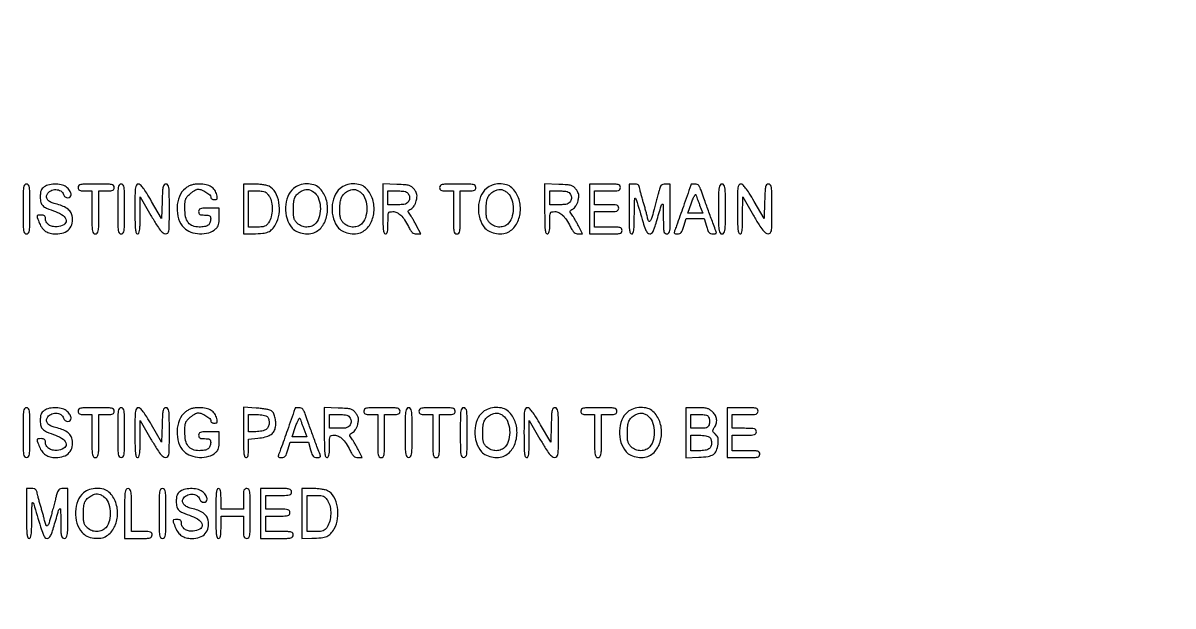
# Model space of a CAD drawing. Extents: x 0 to 1066, y 0 to 761.
# Drawn here: x 820.3 to 876.8, y 142.4 to 171.1 of the extents above; entities that cross this region are included whole.
import ezdxf

# ---------------------------------------------------------------- set-up
doc = ezdxf.new("R2010")
doc.units = 0
doc.header["$MEASUREMENT"] = 0

msp = doc.modelspace()

# ---------------------------------------------------------------- linework, layer by layer
for points in [[(183.390323, 95.266879, 0.000001), (192.989143, 95.254457, 0.000118)], [(479.458836, 95.240684, -0.000004), (502.524384, 95.211821, -0.198594)], [(710.559243, 95.267872, -0.000023), (733.258836, 95.240684, -0.000004), (756.324384, 95.211821, -0.198594)], [(416.092229, 95.24091, -0.000004), (439.072908, 95.212432, -0.198597)], [(542.992229, 95.24091, -0.000004), (565.972908, 95.212432, -0.198597)], [(606.442229, 95.24091, -0.000004), (629.422908, 95.212432, -0.198597)], [(669.892229, 95.24091, -0.000004), (692.872908, 95.212432, -0.198597)]]:
    msp.add_lwpolyline(points, format="xyb")
for points in [[(409.06215, 749.15415), (40.8618, 749.132981), (40.8618, 380.65769), (40.8618, 12.1824), (501.2973, 12.1824), (961.7328, 12.1824), (961.7328, 380.646631), (961.7328, 749.110861), (961.41555, 749.1633, 0.040886), (961.153339, 749.184871, 0.000002), (934.190609, 749.194398, 0.000089), (904.448031, 749.199508, 0.000054), (869.1804, 749.195529, -0.000029), (813.61687, 749.186499, -0.000004), (696.10453, 749.175037, -0.000004), (556.774728, 749.163736, -0.000004)], [(820.2816, 161.9667, 0.002322), (820.285189, 161.193838, 0.031956), (820.305667, 160.914488, 0.123223), (820.356478, 160.788109, 0.240299), (820.4508, 160.74, 0.240299), (820.545122, 160.788109, 0.123223), (820.595933, 160.914488, 0.031956), (820.616411, 161.193838, 0.002322), (820.62, 161.9667, 0.002322), (820.616411, 162.739562, 0.031956), (820.595933, 163.018913, 0.123223), (820.545122, 163.145291, 0.240299), (820.4508, 163.1934, 0.240299), (820.356478, 163.145291, 0.123223), (820.305667, 163.018913, 0.031956), (820.285189, 162.739562, 0.002322)], [(821.31795, 163.051744, 0.064007), (821.225152, 162.967532, 0.085808), (821.167351, 162.869965, 0.066535), (821.136834, 162.740074, 0.024477), (821.1276, 162.551558, 0.055339), (821.156237, 162.293612, 0.149321), (821.246473, 162.135124, 0.090969), (821.440244, 162.009462, 0.013145), (821.881697, 161.839457, -0.070637), (822.256195, 161.643369, -0.215768), (822.395951, 161.400624, -0.299828), (822.288196, 161.196264, -0.104684), (821.954404, 161.09507, -0.073735), (821.727938, 161.109005, -0.104161), (821.543647, 161.190473, -0.119079), (821.424323, 161.329312, -0.118782), (821.3814, 161.507443, 0.082235), (821.368946, 161.582652, 0.147435), (821.332833, 161.633134, 0.119852), (821.268624, 161.661694, 0.045016), (821.1699, 161.6706, 0.028442), (821.015493, 161.66181, 0.327023), (820.973392, 161.622913, 0.139119), (820.980029, 161.543742, 0.005125), (821.089889, 161.260801, 0.065244), (821.218677, 161.031052, 0.088006), (821.392042, 160.868238, 0.085852), (821.61434, 160.772365, 0.059042), (821.887473, 160.74, 0.079385), (822.276677, 160.802186, 0.130563), (822.554488, 160.982824, 0.137881), (822.696628, 161.269302, 0.093265), (822.696828, 161.636047, 0.114024), (822.613295, 161.826928, 0.079467), (822.44427, 161.991686, 0.063948), (822.194922, 162.1235, 0.038754), (821.873766, 162.216234, -0.060203), (821.657087, 162.288977, -0.103319), (821.506006, 162.403845, -0.141227), (821.441642, 162.542635, -0.162669), (821.466078, 162.685946, -0.149104), (821.639837, 162.859003, -0.123853), (821.894231, 162.921498, -0.133716), (822.133553, 162.8549, -0.183571), (822.271073, 162.681472, 0.153609), (822.352987, 162.564812, 0.157876), (822.486016, 162.517661, 0.194842), (822.601996, 162.560972, 0.210147), (822.6504, 162.671053, 0.093821), (822.636733, 162.743246, 0.037607), (822.592883, 162.83417, 0.035541), (822.529523, 162.927663, 0.037508), (822.454597, 163.009453, 0.118482), (822.22887, 163.138194, 0.061394), (821.906523, 163.190156, 0.060569), (821.574356, 163.162254, 0.10142)], [(822.9888, 163.0242, 0.094959), (823.005363, 162.937774, 0.184152), (823.05225, 162.886725, 0.098846), (823.145239, 162.86133, 0.017388), (823.3272, 162.855), (823.6656, 162.855), (823.6656, 161.7975, 0.002827), (823.669331, 161.137541, 0.036854), (823.690134, 160.893337, 0.138781), (823.741394, 160.782868, 0.218517), (823.8348, 160.74, 0.218517), (823.928206, 160.782868, 0.138781), (823.979466, 160.893337, 0.036854), (824.000269, 161.137541, 0.002827), (824.004, 161.7975), (824.004, 162.855), (824.3847, 162.855, 0.013964), (824.594458, 162.860859, 0.090841), (824.696663, 162.88555, 0.188085), (824.747234, 162.936595, 0.102588), (824.7654, 163.0242, 0.193568), (824.728202, 163.116685, 0.15568), (824.633213, 163.168221, 0.043488), (824.424205, 163.189467, 0.003595), (823.8771, 163.1934, 0.003595), (823.329995, 163.189467, 0.043488), (823.120988, 163.168221, 0.15568), (823.025998, 163.116685, 0.193568)], [(824.9346, 161.9667, 0.002322), (824.938189, 161.193838, 0.031956), (824.958667, 160.914488, 0.123223), (825.009478, 160.788109, 0.240299), (825.1038, 160.74, 0.240299), (825.198122, 160.788109, 0.123223), (825.248933, 160.914488, 0.031956), (825.269411, 161.193838, 0.002322), (825.273, 161.9667, 0.002322), (825.269411, 162.739562, 0.031956), (825.248933, 163.018913, 0.123223), (825.198122, 163.145291, 0.240299), (825.1038, 163.1934, 0.240299), (825.009478, 163.145291, 0.123223), (824.958667, 163.018913, 0.031956), (824.938189, 162.739562, 0.002322)], [(825.7806, 161.9667, 0.003213), (825.784928, 161.293179, 0.022561), (825.803938, 160.9656, 0.049302), (825.839853, 160.789877, 0.328801), (825.9075, 160.74, 0.295501), (825.972872, 160.782331, 0.070336), (826.010606, 160.913031, 0.029944), (826.03064, 161.160594, 0.004715), (826.036237, 161.64945), (826.038074, 162.5589), (826.564987, 161.652757, 0.006242), (826.844361, 161.185824, 0.029041), (827.024082, 160.928537, 0.052989), (827.161326, 160.788038, 0.170079), (827.28225, 160.743307, 0.199339), (827.390531, 160.786073, 0.163117), (827.448225, 160.897506, 0.036571), (827.469304, 161.156381, 0.002034), (827.4726, 161.9667, 0.002367), (827.468969, 162.733872, 0.031318), (827.448584, 163.016183, 0.117824), (827.398777, 163.144877, 0.246563), (827.30636, 163.1934, 0.195513), (827.215555, 163.156482, 0.145553), (827.162252, 163.061056, 0.043894), (827.134739, 162.854793, 0.004128), (827.11601, 162.343518), (827.0919, 161.493636), (826.598717, 162.343518, 0.007787), (826.358638, 162.742783, 0.025041), (826.181801, 162.99741, 0.035073), (826.043947, 163.152318, 0.195814), (825.943067, 163.1934, 0.254619), (825.853061, 163.144388, 0.110911), (825.804551, 163.012558, 0.030502), (825.784287, 162.726386, 0.002427)], [(828.263728, 162.981543, 0.129246), (827.967605, 162.588897, 0.088626), (827.849413, 162.040592, 0.087215), (827.927965, 161.476933, 0.118789), (828.19476, 161.040731, 0.112618), (828.523224, 160.834294, 0.075265), (828.961335, 160.751595, 0.075304), (829.404052, 160.802285, 0.113008), (829.745923, 160.984366, 0.065979), (829.833755, 161.083589, 0.074329), (829.888472, 161.198491, 0.054743), (829.917367, 161.351484, 0.019325), (829.926, 161.574773), (829.926, 162.009), (829.4184, 162.009, 0.008455), (829.124702, 162.004033, 0.072107), (828.9954, 161.9808, 0.188641), (828.933868, 161.929532, 0.12648), (828.9108, 161.8398, 0.087745), (828.925799, 161.754992, 0.177212), (828.968963, 161.703836, 0.10769), (829.052566, 161.677553, 0.022514), (829.2069, 161.6706, -0.021714), (829.368985, 161.663558, -0.124268), (829.449665, 161.635551, -0.187079), (829.490095, 161.578864, -0.062494), (829.503, 161.47602, -0.091498), (829.469363, 161.293747, -0.148314), (829.373574, 161.170186, -0.113347), (829.203488, 161.100047, -0.041372), (828.94232, 161.0784, -0.086758), (828.619734, 161.134799, -0.145015), (828.399523, 161.296775, -0.116882), (828.273579, 161.581949, -0.045825), (828.234, 162.012889, -0.015089), (828.242647, 162.299368, -0.073154), (828.275895, 162.458158, -0.095003), (828.349351, 162.580179, -0.035007), (828.494291, 162.72058, -0.021479), (828.603086, 162.804417, -0.024071), (828.714726, 162.875263, -0.024321), (828.814591, 162.925828, -0.105406), (828.879192, 162.9396, -0.095864), (829.056527, 162.905284, -0.042073), (829.271096, 162.797265, -0.039621), (829.453519, 162.664347, -0.218876), (829.503, 162.556727, 0.137225), (829.516537, 162.508332, 0.104143), (829.554396, 162.467939, 0.087371), (829.611939, 162.441135, 0.065501), (829.681371, 162.432, 0.051376), (829.774348, 162.441579, 0.224479), (829.817299, 162.474025, 0.158116), (829.82798, 162.536788, 0.023398), (829.803142, 162.66465, 0.090086), (829.700894, 162.89464, 0.105062), (829.528433, 163.059682, 0.089301), (829.27988, 163.157788, 0.048933), (828.9531, 163.190581, 0.02471), (828.733634, 163.180218, 0.049497), (828.563512, 163.146529, 0.05494), (828.415039, 163.083021, 0.038421)], [(831.1104, 161.9667), (831.1104, 160.74), (831.59685, 160.748433, 0.018847), (832.05982, 160.773933, 0.076273), (832.333229, 160.842281, 0.107083), (832.524418, 160.976069, 0.057946), (832.694622, 161.208964, 0.09461), (832.865613, 161.713618, 0.077415), (832.856201, 162.284231, 0.083451), (832.680567, 162.784665, 0.148656), (832.370384, 163.086403, 0.065462), (832.25804, 163.126866, 0.01784), (832.072059, 163.160574, 0.017725), (831.856431, 163.183991, 0.017594), (831.63915, 163.192153), (831.1104, 163.1934)], [(832.385353, 162.58005, -0.090931), (832.497674, 162.298331, -0.056823), (832.527735, 161.943409, -0.056208), (832.476825, 161.585588, -0.081785), (832.34803, 161.294709, -0.053857), (832.254767, 161.181166, -0.102503), (832.155765, 161.117535, -0.073821), (832.018088, 161.086809, -0.018052), (831.78525, 161.0784), (831.3642, 161.0784), (831.3642, 161.9667), (831.3642, 162.855), (831.788443, 162.855, -0.017821), (832.038418, 162.846088, -0.090339), (832.172917, 162.811535, -0.111314), (832.272676, 162.735166, -0.033754)], [(833.578603, 162.981373, 0.123885), (833.295412, 162.588677, 0.085485), (833.181837, 162.049757, 0.082885), (833.254308, 161.487736, 0.104562), (833.506039, 161.029126, 0.111799), (833.744009, 160.852775, 0.06908), (834.080408, 160.757081, 0.069045), (834.430365, 160.756615, 0.111332), (834.708282, 160.860681, 0.131426), (835.089039, 161.28666, 0.103697), (835.249454, 161.886311, 0.101152), (835.15679, 162.512653, 0.118621), (834.826171, 163.012219, 0.118666), (834.566435, 163.158801, 0.075716), (834.220756, 163.202738, 0.073305), (833.865741, 163.141407, 0.095814)], [(834.557697, 162.809639, -0.143223), (834.785398, 162.525323, -0.079931), (834.88786, 162.090153, -0.077332), (834.849665, 161.629018, -0.11509), (834.668396, 161.26875, -0.119537), (834.479984, 161.129195, -0.098447), (834.234327, 161.078552, -0.09388), (833.977877, 161.125262, -0.097006), (833.759603, 161.262347, -0.056872), (833.658683, 161.38144, -0.080028), (833.600787, 161.507796, -0.054705), (833.572963, 161.679524, -0.014142), (833.566491, 161.960297, -0.025001), (833.585555, 162.305155, -0.075567), (833.644982, 162.532138, -0.098225), (833.758437, 162.697005, -0.062967), (833.9445, 162.837419, -0.051006), (834.109266, 162.910758, -0.090781), (834.255914, 162.930795, -0.090761), (834.400171, 162.897581, -0.050966)], [(835.862803, 162.981373, 0.123885), (835.579612, 162.588677, 0.085485), (835.466037, 162.049757, 0.082885), (835.538508, 161.487736, 0.104562), (835.790239, 161.029126, 0.111799), (836.028209, 160.852775, 0.06908), (836.364608, 160.757081, 0.069045), (836.714565, 160.756615, 0.111332), (836.992482, 160.860681, 0.131426), (837.373239, 161.28666, 0.103697), (837.533654, 161.886311, 0.101152), (837.44099, 162.512653, 0.118621), (837.110371, 163.012219, 0.118666), (836.850635, 163.158801, 0.075716), (836.504956, 163.202738, 0.073305), (836.149941, 163.141407, 0.095814)], [(836.841897, 162.809639, -0.143223), (837.069598, 162.525323, -0.079931), (837.17206, 162.090153, -0.077332), (837.133865, 161.629018, -0.11509), (836.952596, 161.26875, -0.119537), (836.764184, 161.129195, -0.098447), (836.518527, 161.078552, -0.09388), (836.262077, 161.125262, -0.097006), (836.043803, 161.262347, -0.056872), (835.942883, 161.38144, -0.080028), (835.884987, 161.507796, -0.054705), (835.857163, 161.679524, -0.014142), (835.850691, 161.960297, -0.025001), (835.869755, 162.305155, -0.075567), (835.929182, 162.532138, -0.098225), (836.042637, 162.697005, -0.062967), (836.2287, 162.837419, -0.051006), (836.393466, 162.910758, -0.090781), (836.540114, 162.930795, -0.090761), (836.684371, 162.897581, -0.050966)], [(837.963, 161.970121, 0.003202), (837.967326, 161.294613, 0.022501), (837.986332, 160.96617, 0.049121), (838.02223, 160.789947, 0.329081), (838.0899, 160.74, 0.232029), (838.151637, 160.77028, 0.108427), (838.190769, 160.8528, 0.047315), (838.211501, 161.008657, 0.00942), (838.2168, 161.2899, -0.00595), (838.221107, 161.651865, -0.096871), (838.247144, 161.769998, -0.238613), (838.31181, 161.823615, -0.056005), (838.455853, 161.8398, -0.111153), (838.657305, 161.794456, -0.081177), (838.84662, 161.663601, -0.058854), (839.03231, 161.436971, -0.025924), (839.224172, 161.09955, 0.021841), (839.323916, 160.920753, 0.069009), (839.41107, 160.815227, 0.100305), (839.503578, 160.759432, 0.085906), (839.615845, 160.74), (839.82705, 160.74), (839.620873, 161.14185, 0.006834), (839.532806, 161.307872, 0.006481), (839.438698, 161.474412, 0.006451), (839.351651, 161.61956, 0.022591), (839.290227, 161.709675, -0.02569), (839.223648, 161.808664, -0.192002), (839.214729, 161.863464, -0.198014), (839.246063, 161.90839, -0.027525), (839.346928, 161.965575, 0.089041), (839.424881, 162.023414, 0.046566), (839.499398, 162.119076, 0.042448), (839.562634, 162.239402, 0.038847), (839.606864, 162.372263, 0.026721), (839.640834, 162.548622, 0.076578), (839.638842, 162.673041, 0.082928), (839.599816, 162.785384, 0.035157), (839.513472, 162.920062, 0.057331), (839.390902, 163.05034, 0.10358), (839.262517, 163.119632, 0.055706), (839.067385, 163.154574, 0.007564), (838.652158, 163.175671), (837.963, 163.200243)], [(839.232, 162.6858, -0.049536), (839.268162, 162.598426, -0.073486), (839.280253, 162.5166, -0.073486), (839.268162, 162.434774, -0.049536), (839.232, 162.3474, -0.09537), (839.163105, 162.262475, -0.100861), (839.068866, 162.211233, -0.059921), (838.923832, 162.185248, -0.014397), (838.679123, 162.1782), (838.2168, 162.1782), (838.2168, 162.5166), (838.2168, 162.855), (838.679123, 162.855, -0.014397), (838.923832, 162.847952, -0.059921), (839.068866, 162.821967, -0.100861), (839.163105, 162.770725, -0.09537)], [(840.7548, 163.0242, 0.094959), (840.771363, 162.937774, 0.184152), (840.81825, 162.886725, 0.098846), (840.911239, 162.86133, 0.017388), (841.0932, 162.855), (841.4316, 162.855), (841.4316, 161.7975, 0.002827), (841.435331, 161.137541, 0.036854), (841.456134, 160.893337, 0.138781), (841.507394, 160.782868, 0.218517), (841.6008, 160.74, 0.218517), (841.694206, 160.782868, 0.138781), (841.745466, 160.893337, 0.036854), (841.766269, 161.137541, 0.002827), (841.77, 161.7975), (841.77, 162.855), (842.1507, 162.855, 0.013964), (842.360458, 162.860859, 0.090841), (842.462663, 162.88555, 0.188085), (842.513234, 162.936595, 0.102588), (842.5314, 163.0242, 0.193568), (842.494202, 163.116685, 0.15568), (842.399213, 163.168221, 0.043488), (842.190205, 163.189467, 0.003595), (841.6431, 163.1934, 0.003595), (841.095995, 163.189467, 0.043488), (840.886988, 163.168221, 0.15568), (840.791998, 163.116685, 0.193568)], [(843.053803, 162.981373, 0.123885), (842.770612, 162.588677, 0.085485), (842.657037, 162.049757, 0.082885), (842.729508, 161.487736, 0.104562), (842.981239, 161.029126, 0.111799), (843.219209, 160.852775, 0.06908), (843.555608, 160.757081, 0.069045), (843.905565, 160.756615, 0.111332), (844.183482, 160.860681, 0.131426), (844.564239, 161.28666, 0.103697), (844.724654, 161.886311, 0.101152), (844.63199, 162.512653, 0.118621), (844.301371, 163.012219, 0.118666), (844.041635, 163.158801, 0.075716), (843.695956, 163.202738, 0.073305), (843.340941, 163.141407, 0.095814)], [(844.032897, 162.809639, -0.143223), (844.260598, 162.525323, -0.079931), (844.36306, 162.090153, -0.077332), (844.324865, 161.629018, -0.11509), (844.143596, 161.26875, -0.119537), (843.955184, 161.129195, -0.098447), (843.709527, 161.078552, -0.09388), (843.453077, 161.125262, -0.097006), (843.234803, 161.262347, -0.056872), (843.133883, 161.38144, -0.080028), (843.075987, 161.507796, -0.054705), (843.048163, 161.679524, -0.014142), (843.041691, 161.960297, -0.025001), (843.060755, 162.305155, -0.075567), (843.120182, 162.532138, -0.098225), (843.233637, 162.697005, -0.062967), (843.4197, 162.837419, -0.051006), (843.584466, 162.910758, -0.090781), (843.731114, 162.930795, -0.090761), (843.875371, 162.897581, -0.050966)], [(845.9154, 161.970121, 0.003202), (845.919726, 161.294613, 0.022501), (845.938732, 160.96617, 0.049121), (845.97463, 160.789947, 0.329081), (846.0423, 160.74, 0.232029), (846.104037, 160.77028, 0.108427), (846.143169, 160.8528, 0.047315), (846.163901, 161.008657, 0.00942), (846.1692, 161.2899, -0.00595), (846.173507, 161.651865, -0.096871), (846.199544, 161.769998, -0.238613), (846.26421, 161.823615, -0.056005), (846.408253, 161.8398, -0.111153), (846.609705, 161.794456, -0.081177), (846.79902, 161.663601, -0.058854), (846.98471, 161.436971, -0.025924), (847.176572, 161.09955, 0.021841), (847.276316, 160.920753, 0.069009), (847.36347, 160.815227, 0.100305), (847.455978, 160.759432, 0.085906), (847.568245, 160.74), (847.77945, 160.74), (847.573273, 161.14185, 0.006834), (847.485206, 161.307872, 0.006481), (847.391098, 161.474412, 0.006451), (847.304051, 161.61956, 0.022591), (847.242627, 161.709675, -0.02569), (847.176048, 161.808664, -0.192002), (847.167129, 161.863464, -0.198014), (847.198463, 161.90839, -0.027525), (847.299328, 161.965575, 0.089041), (847.377281, 162.023414, 0.046566), (847.451798, 162.119076, 0.042448), (847.515034, 162.239402, 0.038847), (847.559264, 162.372263, 0.026721), (847.593234, 162.548622, 0.076578), (847.591242, 162.673041, 0.082928), (847.552216, 162.785384, 0.035157), (847.465872, 162.920062, 0.057331), (847.343302, 163.05034, 0.10358), (847.214917, 163.119632, 0.055706), (847.019785, 163.154574, 0.007564), (846.604558, 163.175671), (845.9154, 163.200243)], [(847.1844, 162.6858, -0.049536), (847.220562, 162.598426, -0.073486), (847.232653, 162.5166, -0.073486), (847.220562, 162.434774, -0.049536), (847.1844, 162.3474, -0.09537), (847.115505, 162.262475, -0.100861), (847.021266, 162.211233, -0.059921), (846.876232, 162.185248, -0.014397), (846.631523, 162.1782), (846.1692, 162.1782), (846.1692, 162.5166), (846.1692, 162.855), (846.631523, 162.855, -0.014397), (846.876232, 162.847952, -0.059921), (847.021266, 162.821967, -0.100861), (847.115505, 162.770725, -0.09537)], [(848.115, 161.9667), (848.115, 160.74), (848.9187, 160.74, 0.004147), (849.409409, 160.74407, 0.047763), (849.600788, 160.765603, 0.16431), (849.688194, 160.817193, 0.179874), (849.7224, 160.9092, 0.157888), (849.69286, 161.000416, 0.176663), (849.61665, 161.051963, 0.055952), (849.451778, 161.074053, 0.005351), (849.0456, 161.0784), (848.3688, 161.0784), (848.3688, 161.4591), (848.3688, 161.8398), (848.961, 161.8398, 0.006583), (849.310892, 161.844407, 0.063075), (849.458025, 161.866993, 0.183695), (849.52687, 161.918426, 0.142406), (849.5532, 162.009, 0.142406), (849.52687, 162.099574, 0.183695), (849.458025, 162.151007, 0.063075), (849.310892, 162.173593, 0.006583), (848.961, 162.1782), (848.3688, 162.1782), (848.3688, 162.5166), (848.3688, 162.855), (849.0033, 162.855, 0.005909), (849.381326, 162.859467, 0.059311), (849.537338, 162.88179, 0.180365), (849.609856, 162.933288, 0.150217), (849.6378, 163.0242, 0.17273), (849.605127, 163.115957, 0.168559), (849.521475, 163.16755, 0.050222), (849.338922, 163.189249, 0.004487), (848.8764, 163.1934), (848.115, 163.1934)], [(850.0608, 161.9667, 0.003213), (850.065128, 161.293179, 0.022561), (850.084138, 160.9656, 0.049302), (850.120053, 160.789877, 0.328801), (850.1877, 160.74, 0.305395), (850.253934, 160.784616, 0.062503), (850.292202, 160.928264, 0.027449), (850.31401, 161.19816, 0.004264), (850.323237, 161.73405, -0.002416), (850.330585, 162.277522, -0.029471), (850.346646, 162.484943, -0.603012), (850.378412, 162.496514, -0.138127), (850.418891, 162.432, 0.001112), (850.752407, 161.306384, 0.020238), (850.874004, 160.952251, 0.077221), (850.966219, 160.793177, 0.226588), (851.077537, 160.74, 0.178321), (851.165745, 160.772492, 0.090477), (851.241567, 160.865402, 0.045479), (851.318222, 161.04028, 0.010027), (851.415809, 161.35335, -0.001209), (851.642105, 162.127115, -0.180504), (851.696926, 162.200117, -0.586533), (851.737968, 162.178153, -0.002598), (851.746121, 161.56485, 0.004063), (851.754282, 161.06181, 0.046466), (851.777447, 160.865091, 0.159576), (851.829738, 160.775136, 0.183972), (851.922, 160.74, 0.240299), (852.016322, 160.788109, 0.123223), (852.067133, 160.914488, 0.031956), (852.087611, 161.193838, 0.002322), (852.0912, 161.9667), (852.0912, 163.1934), (851.856635, 163.1934, 0.057703), (851.726547, 163.178337, 0.150789), (851.646217, 163.131284, 0.102355), (851.588277, 163.034096, 0.018959), (851.52728, 162.83385, 0.000085), (851.480537, 162.656426, 0.000034), (851.41625, 162.412172, 0.000033), (851.346816, 162.14822, 0.000041), (851.282414, 161.90325, -0.009374), (851.168979, 161.502352, -0.115475), (851.089991, 161.365801, -0.538762), (851.023054, 161.377423, -0.053672), (850.964397, 161.56485, 0.012912), (850.937267, 161.685109, 0.003926), (850.890047, 161.865841, 0.003928), (850.833936, 162.067594, 0.004276), (850.776178, 162.2628, -0.00492), (850.718694, 162.458006, -0.004529), (850.663402, 162.659759, -0.004526), (850.617371, 162.840501, -0.014927), (850.591681, 162.96075, 0.043617), (850.558778, 163.080663, 0.134321), (850.510198, 163.148421, 0.130778), (850.433029, 163.183034, 0.040414), (850.304998, 163.1934), (850.0608, 163.1934)], [(853.106395, 163.17225, -0.084799), (853.099891, 163.134234, -0.000052), (852.73392, 162.095462, -0.000388), (852.398376, 161.145728, -0.009822), (852.301375, 160.88805, 0.060048), (852.281783, 160.814319, 0.230938), (852.296032, 160.770462, 0.170663), (852.344125, 160.746354, 0.031659), (852.444379, 160.74, 0.086283), (852.552494, 160.758797, 0.134827), (852.629323, 160.812759, 0.082591), (852.691396, 160.91977, 0.018432), (852.758868, 161.1207), (852.871276, 161.5014), (853.316243, 161.5014), (853.761211, 161.5014), (853.8678, 161.1207, 0.017944), (853.933185, 160.91579, 0.087286), (853.993412, 160.810331, 0.141822), (854.070634, 160.757952, 0.078722), (854.183946, 160.74, 0.029308), (854.289092, 160.746168, 0.166988), (854.338822, 160.770076, 0.236769), (854.353664, 160.813866, 0.061225), (854.33389, 160.88805, -0.006965), (854.211601, 161.204406, -0.001209), (853.990345, 161.80584, -0.001323), (853.770617, 162.412587, -0.005089), (853.638852, 162.79155, 0.017403), (853.560081, 163.0013, 0.074917), (853.491322, 163.115075, 0.125362), (853.411616, 163.172972, 0.094981), (853.305049, 163.1934, 0.00999), (853.228884, 163.191878, 0.016528), (853.164752, 163.187187, 0.010464), (853.113648, 163.180662, 0.371455)], [(854.46, 161.9667, 0.002322), (854.463589, 161.193838, 0.031956), (854.484067, 160.914488, 0.123223), (854.534878, 160.788109, 0.240299), (854.6292, 160.74, 0.240299), (854.723522, 160.788109, 0.123223), (854.774333, 160.914488, 0.031956), (854.794811, 161.193838, 0.002322), (854.7984, 161.9667, 0.002322), (854.794811, 162.739562, 0.031956), (854.774333, 163.018913, 0.123223), (854.723522, 163.145291, 0.240299), (854.6292, 163.1934, 0.240299), (854.534878, 163.145291, 0.123223), (854.484067, 163.018913, 0.031956), (854.463589, 162.739562, 0.002322)], [(855.3906, 161.9667, 0.003213), (855.394928, 161.293179, 0.022561), (855.413938, 160.9656, 0.049302), (855.449853, 160.789877, 0.328801), (855.5175, 160.74, 0.295501), (855.582872, 160.782331, 0.070336), (855.620606, 160.913031, 0.029944), (855.64064, 161.160594, 0.004715), (855.646237, 161.64945), (855.648074, 162.5589), (856.174987, 161.652757, 0.006242), (856.454361, 161.185824, 0.029041), (856.634082, 160.928537, 0.052989), (856.771326, 160.788038, 0.170079), (856.89225, 160.743307, 0.199339), (857.000531, 160.786073, 0.163117), (857.058225, 160.897506, 0.036571), (857.079304, 161.156381, 0.002034), (857.0826, 161.9667, 0.002367), (857.078969, 162.733872, 0.031318), (857.058584, 163.016183, 0.117824), (857.008777, 163.144877, 0.246563), (856.91636, 163.1934, 0.195513), (856.825555, 163.156482, 0.145553), (856.772252, 163.061056, 0.043894), (856.744739, 162.854793, 0.004128), (856.72601, 162.343518), (856.7019, 161.493636), (856.208717, 162.343518, 0.007787), (855.968638, 162.742783, 0.025041), (855.791801, 162.99741, 0.035073), (855.653947, 163.152318, 0.195814), (855.553067, 163.1934, 0.254619), (855.463061, 163.144388, 0.110911), (855.414551, 163.012558, 0.030502), (855.394287, 162.726386, 0.002427)], [(853.532555, 162.15705), (853.682344, 161.7552), (853.320038, 161.7552), (852.957732, 161.7552), (853.135543, 162.269618, -0.011999), (853.206293, 162.459424, -0.026422), (853.271317, 162.599859, -0.047278), (853.321634, 162.676501, -0.601846), (853.34806, 162.671468, 0.009837), (853.369896, 162.605295, 0.001488), (853.416571, 162.473923, 0.001668), (853.472662, 162.319156, 0.001442)], [(820.2816, 150.9687, 0.002322), (820.285189, 150.195838, 0.031956), (820.305667, 149.916487, 0.123223), (820.356478, 149.790109, 0.240299), (820.4508, 149.742, 0.240299), (820.545122, 149.790109, 0.123223), (820.595933, 149.916487, 0.031956), (820.616411, 150.195838, 0.002322), (820.62, 150.9687, 0.002322), (820.616411, 151.741562, 0.031956), (820.595933, 152.020912, 0.123223), (820.545122, 152.147291, 0.240299), (820.4508, 152.1954, 0.240299), (820.356478, 152.147291, 0.123223), (820.305667, 152.020912, 0.031956), (820.285189, 151.741562, 0.002322)], [(821.31795, 152.053744, 0.064007), (821.225152, 151.969532, 0.085808), (821.167351, 151.871965, 0.066535), (821.136834, 151.742074, 0.024477), (821.1276, 151.553558, 0.055339), (821.156237, 151.295612, 0.149321), (821.246473, 151.137124, 0.090969), (821.440244, 151.011462, 0.013145), (821.881697, 150.841457, -0.070637), (822.256195, 150.645369, -0.215768), (822.395951, 150.402624, -0.299828), (822.288196, 150.198264, -0.104684), (821.954404, 150.09707, -0.073735), (821.727938, 150.111005, -0.104161), (821.543647, 150.192473, -0.119079), (821.424323, 150.331312, -0.118782), (821.3814, 150.509443, 0.082235), (821.368946, 150.584652, 0.147435), (821.332833, 150.635134, 0.119852), (821.268624, 150.663694, 0.045016), (821.1699, 150.6726, 0.028442), (821.015493, 150.66381, 0.327023), (820.973392, 150.624913, 0.139119), (820.980029, 150.545742, 0.005125), (821.089889, 150.262801, 0.065244), (821.218677, 150.033052, 0.088006), (821.392042, 149.870238, 0.085852), (821.61434, 149.774365, 0.059042), (821.887473, 149.742, 0.079385), (822.276677, 149.804186, 0.130563), (822.554488, 149.984824, 0.137881), (822.696628, 150.271302, 0.093265), (822.696828, 150.638047, 0.114024), (822.613295, 150.828928, 0.079467), (822.44427, 150.993686, 0.063948), (822.194922, 151.1255, 0.038754), (821.873766, 151.218234, -0.060203), (821.657087, 151.290977, -0.103319), (821.506006, 151.405845, -0.141227), (821.441642, 151.544635, -0.162669), (821.466078, 151.687946, -0.149104), (821.639837, 151.861003, -0.123853), (821.894231, 151.923498, -0.133716), (822.133553, 151.8569, -0.183571), (822.271073, 151.683472, 0.153609), (822.352987, 151.566812, 0.157876), (822.486016, 151.519661, 0.194842), (822.601996, 151.562972, 0.210147), (822.6504, 151.673053, 0.093821), (822.636733, 151.745246, 0.037607), (822.592883, 151.83617, 0.035541), (822.529523, 151.929663, 0.037508), (822.454597, 152.011453, 0.118482), (822.22887, 152.140194, 0.061394), (821.906523, 152.192156, 0.060569), (821.574356, 152.164254, 0.10142)], [(822.9888, 152.0262, 0.094959), (823.005363, 151.939774, 0.184152), (823.05225, 151.888725, 0.098846), (823.145239, 151.86333, 0.017388), (823.3272, 151.857), (823.6656, 151.857), (823.6656, 150.7995, 0.002827), (823.669331, 150.139541, 0.036854), (823.690134, 149.895337, 0.138781), (823.741394, 149.784868, 0.218517), (823.8348, 149.742, 0.218517), (823.928206, 149.784868, 0.138781), (823.979466, 149.895337, 0.036854), (824.000269, 150.139541, 0.002827), (824.004, 150.7995), (824.004, 151.857), (824.3847, 151.857, 0.013964), (824.594458, 151.862859, 0.090841), (824.696663, 151.88755, 0.188085), (824.747234, 151.938595, 0.102588), (824.7654, 152.0262, 0.193568), (824.728202, 152.118685, 0.15568), (824.633213, 152.170221, 0.043488), (824.424205, 152.191467, 0.003595), (823.8771, 152.1954, 0.003595), (823.329995, 152.191467, 0.043488), (823.120988, 152.170221, 0.15568), (823.025998, 152.118685, 0.193568)], [(824.9346, 150.9687, 0.002322), (824.938189, 150.195838, 0.031956), (824.958667, 149.916487, 0.123223), (825.009478, 149.790109, 0.240299), (825.1038, 149.742, 0.240299), (825.198122, 149.790109, 0.123223), (825.248933, 149.916487, 0.031956), (825.269411, 150.195838, 0.002322), (825.273, 150.9687, 0.002322), (825.269411, 151.741562, 0.031956), (825.248933, 152.020912, 0.123223), (825.198122, 152.147291, 0.240299), (825.1038, 152.1954, 0.240299), (825.009478, 152.147291, 0.123223), (824.958667, 152.020912, 0.031956), (824.938189, 151.741562, 0.002322)], [(825.7806, 150.9687, 0.003213), (825.784928, 150.295179, 0.022561), (825.803938, 149.9676, 0.049302), (825.839853, 149.791877, 0.328801), (825.9075, 149.742, 0.295501), (825.972872, 149.784331, 0.070336), (826.010606, 149.915031, 0.029944), (826.03064, 150.162594, 0.004715), (826.036237, 150.65145), (826.038074, 151.5609), (826.564987, 150.654757, 0.006242), (826.844361, 150.187824, 0.029041), (827.024082, 149.930537, 0.052989), (827.161326, 149.790038, 0.170079), (827.28225, 149.745307, 0.199339), (827.390531, 149.788073, 0.163117), (827.448225, 149.899506, 0.036571), (827.469304, 150.158381, 0.002034), (827.4726, 150.9687, 0.002367), (827.468969, 151.735872, 0.031318), (827.448584, 152.018183, 0.117824), (827.398777, 152.146877, 0.246563), (827.30636, 152.1954, 0.195513), (827.215555, 152.158482, 0.145553), (827.162252, 152.063056, 0.043894), (827.134739, 151.856793, 0.004128), (827.11601, 151.345518), (827.0919, 150.495636), (826.598717, 151.345518, 0.007787), (826.358638, 151.744783, 0.025041), (826.181801, 151.99941, 0.035073), (826.043947, 152.154318, 0.195814), (825.943067, 152.1954, 0.254619), (825.853061, 152.146388, 0.110911), (825.804551, 152.014558, 0.030502), (825.784287, 151.728386, 0.002427)], [(828.263728, 151.983543, 0.129246), (827.967605, 151.590897, 0.088626), (827.849413, 151.042592, 0.087215), (827.927965, 150.478933, 0.118789), (828.19476, 150.042731, 0.112618), (828.523224, 149.836294, 0.075265), (828.961335, 149.753595, 0.075304), (829.404052, 149.804285, 0.113008), (829.745923, 149.986366, 0.065979), (829.833755, 150.085589, 0.074329), (829.888472, 150.200491, 0.054743), (829.917367, 150.353484, 0.019325), (829.926, 150.576773), (829.926, 151.011), (829.4184, 151.011, 0.008455), (829.124702, 151.006033, 0.072107), (828.9954, 150.9828, 0.188641), (828.933868, 150.931532, 0.12648), (828.9108, 150.8418, 0.087745), (828.925799, 150.756992, 0.177212), (828.968963, 150.705836, 0.10769), (829.052566, 150.679553, 0.022514), (829.2069, 150.6726, -0.021714), (829.368985, 150.665558, -0.124268), (829.449665, 150.637551, -0.187079), (829.490095, 150.580864, -0.062494), (829.503, 150.47802, -0.091498), (829.469363, 150.295747, -0.148314), (829.373574, 150.172186, -0.113347), (829.203488, 150.102047, -0.041372), (828.94232, 150.0804, -0.086758), (828.619734, 150.136799, -0.145015), (828.399523, 150.298775, -0.116882), (828.273579, 150.583949, -0.045825), (828.234, 151.014889, -0.015089), (828.242647, 151.301368, -0.073154), (828.275895, 151.460158, -0.095003), (828.349351, 151.582179, -0.035007), (828.494291, 151.72258, -0.021479), (828.603086, 151.806417, -0.024071), (828.714726, 151.877263, -0.024321), (828.814591, 151.927828, -0.105406), (828.879192, 151.9416, -0.095864), (829.056527, 151.907284, -0.042073), (829.271096, 151.799265, -0.039621), (829.453519, 151.666347, -0.218876), (829.503, 151.558727, 0.137225), (829.516537, 151.510332, 0.104143), (829.554396, 151.469939, 0.087371), (829.611939, 151.443135, 0.065501), (829.681371, 151.434, 0.051376), (829.774348, 151.443579, 0.224479), (829.817299, 151.476025, 0.158116), (829.82798, 151.538788, 0.023398), (829.803142, 151.66665, 0.090086), (829.700894, 151.89664, 0.105062), (829.528433, 152.061682, 0.089301), (829.27988, 152.159788, 0.048933), (828.9531, 152.192581, 0.02471), (828.733634, 152.182218, 0.049497), (828.563512, 152.148529, 0.05494), (828.415039, 152.085021, 0.038421)], [(831.1104, 150.979826, 0.003177), (831.114721, 150.299844, 0.022367), (831.133718, 149.969454, 0.048715), (831.16958, 149.792102, 0.329705), (831.2373, 149.742, 0.208378), (831.297643, 149.76829, 0.11961), (831.337131, 149.838727, 0.055661), (831.358506, 149.969799, 0.012613), (831.3642, 150.195464), (831.3642, 150.648928), (831.81915, 150.695883, 0.029754), (832.184921, 150.755788, 0.076952), (832.432988, 150.853557, 0.106873), (832.591028, 150.998432, 0.100256), (832.679612, 151.19892, 0.058942), (832.702583, 151.431486, 0.048856), (832.67354, 151.678741, 0.051542), (832.602241, 151.895671, 0.114883), (832.497797, 152.033257, 0.111025), (832.414335, 152.075819, 0.015594), (832.224366, 152.11815, 0.017167), (831.992729, 152.154044, 0.01383), (831.741835, 152.177128), (831.1104, 152.217651)], [(833.648395, 152.17425, -0.084799), (833.641891, 152.136234, -0.000052), (833.27592, 151.097462, -0.000388), (832.940376, 150.147728, -0.009822), (832.843375, 149.89005, 0.060048), (832.823783, 149.816319, 0.230938), (832.838032, 149.772462, 0.170663), (832.886125, 149.748354, 0.031659), (832.986379, 149.742, 0.086283), (833.094494, 149.760797, 0.134827), (833.171323, 149.814759, 0.082591), (833.233396, 149.92177, 0.018432), (833.300868, 150.1227), (833.413276, 150.5034), (833.858243, 150.5034), (834.303211, 150.5034), (834.4098, 150.1227, 0.017944), (834.475185, 149.91779, 0.087286), (834.535412, 149.812331, 0.141822), (834.612634, 149.759952, 0.078722), (834.725946, 149.742, 0.029308), (834.831092, 149.748168, 0.166988), (834.880822, 149.772076, 0.236769), (834.895664, 149.815866, 0.061225), (834.87589, 149.89005, -0.006965), (834.753601, 150.206406, -0.001209), (834.532345, 150.80784, -0.001323), (834.312617, 151.414587, -0.005089), (834.180852, 151.79355, 0.017403), (834.102081, 152.0033, 0.074917), (834.033322, 152.117075, 0.125362), (833.953616, 152.174972, 0.094981), (833.847049, 152.1954, 0.00999), (833.770884, 152.193878, 0.016528), (833.706752, 152.189187, 0.010464), (833.655648, 152.182662, 0.371455)], [(835.0866, 150.972121, 0.003202), (835.090926, 150.296613, 0.022501), (835.109932, 149.96817, 0.049121), (835.14583, 149.791947, 0.329081), (835.2135, 149.742, 0.232029), (835.275237, 149.77228, 0.108427), (835.314369, 149.8548, 0.047315), (835.335101, 150.010657, 0.00942), (835.3404, 150.2919, -0.00595), (835.344707, 150.653865, -0.096871), (835.370744, 150.771998, -0.238613), (835.43541, 150.825615, -0.056005), (835.579453, 150.8418, -0.111153), (835.780905, 150.796456, -0.081177), (835.97022, 150.665601, -0.058854), (836.15591, 150.438971, -0.025924), (836.347772, 150.10155, 0.021841), (836.447516, 149.922753, 0.069009), (836.53467, 149.817227, 0.100305), (836.627178, 149.761432, 0.085906), (836.739445, 149.742), (836.95065, 149.742), (836.744473, 150.14385, 0.006834), (836.656406, 150.309872, 0.006481), (836.562298, 150.476412, 0.006451), (836.475251, 150.62156, 0.022591), (836.413827, 150.711675, -0.02569), (836.347248, 150.810664, -0.192002), (836.338329, 150.865464, -0.198014), (836.369663, 150.91039, -0.027525), (836.470528, 150.967575, 0.089041), (836.548481, 151.025414, 0.046566), (836.622998, 151.121076, 0.042448), (836.686234, 151.241402, 0.038847), (836.730464, 151.374263, 0.026721), (836.764434, 151.550622, 0.076578), (836.762442, 151.675041, 0.082928), (836.723416, 151.787384, 0.035157), (836.637072, 151.922062, 0.057331), (836.514502, 152.05234, 0.10358), (836.386117, 152.121632, 0.055706), (836.190985, 152.156574, 0.007564), (835.775758, 152.177671), (835.0866, 152.202243)], [(837.0324, 152.0262, 0.094959), (837.048963, 151.939774, 0.184152), (837.09585, 151.888725, 0.098846), (837.188839, 151.86333, 0.017388), (837.3708, 151.857), (837.7092, 151.857), (837.7092, 150.7995, 0.002827), (837.712931, 150.139541, 0.036854), (837.733734, 149.895337, 0.138781), (837.784994, 149.784868, 0.218517), (837.8784, 149.742, 0.218517), (837.971806, 149.784868, 0.138781), (838.023066, 149.895337, 0.036854), (838.043869, 150.139541, 0.002827), (838.0476, 150.7995), (838.0476, 151.857), (838.4283, 151.857, 0.013964), (838.638058, 151.862859, 0.090841), (838.740263, 151.88755, 0.188085), (838.790834, 151.938595, 0.102588), (838.809, 152.0262, 0.193568), (838.771802, 152.118685, 0.15568), (838.676813, 152.170221, 0.043488), (838.467805, 152.191467, 0.003595), (837.9207, 152.1954, 0.003595), (837.373595, 152.191467, 0.043488), (837.164588, 152.170221, 0.15568), (837.069598, 152.118685, 0.193568)], [(839.0628, 150.9687, 0.002322), (839.066389, 150.195838, 0.031956), (839.086867, 149.916487, 0.123223), (839.137678, 149.790109, 0.240299), (839.232, 149.742, 0.240299), (839.326322, 149.790109, 0.123223), (839.377133, 149.916487, 0.031956), (839.397611, 150.195838, 0.002322), (839.4012, 150.9687, 0.002322), (839.397611, 151.741562, 0.031956), (839.377133, 152.020912, 0.123223), (839.326322, 152.147291, 0.240299), (839.232, 152.1954, 0.240299), (839.137678, 152.147291, 0.123223), (839.086867, 152.020912, 0.031956), (839.066389, 151.741562, 0.002322)], [(839.7396, 152.0262, 0.094959), (839.756163, 151.939774, 0.184152), (839.80305, 151.888725, 0.098846), (839.896039, 151.86333, 0.017388), (840.078, 151.857), (840.4164, 151.857), (840.4164, 150.7995, 0.002827), (840.420131, 150.139541, 0.036854), (840.440934, 149.895337, 0.138781), (840.492194, 149.784868, 0.218517), (840.5856, 149.742, 0.218517), (840.679006, 149.784868, 0.138781), (840.730266, 149.895337, 0.036854), (840.751069, 150.139541, 0.002827), (840.7548, 150.7995), (840.7548, 151.857), (841.1355, 151.857, 0.013964), (841.345258, 151.862859, 0.090841), (841.447463, 151.88755, 0.188085), (841.498034, 151.938595, 0.102588), (841.5162, 152.0262, 0.193568), (841.479002, 152.118685, 0.15568), (841.384013, 152.170221, 0.043488), (841.175005, 152.191467, 0.003595), (840.6279, 152.1954, 0.003595), (840.080795, 152.191467, 0.043488), (839.871788, 152.170221, 0.15568), (839.776798, 152.118685, 0.193568)], [(841.77, 150.9687, 0.002322), (841.773589, 150.195838, 0.031956), (841.794067, 149.916487, 0.123223), (841.844878, 149.790109, 0.240299), (841.9392, 149.742, 0.240299), (842.033522, 149.790109, 0.123223), (842.084333, 149.916487, 0.031956), (842.104811, 150.195838, 0.002322), (842.1084, 150.9687, 0.002322), (842.104811, 151.741562, 0.031956), (842.084333, 152.020912, 0.123223), (842.033522, 152.147291, 0.240299), (841.9392, 152.1954, 0.240299), (841.844878, 152.147291, 0.123223), (841.794067, 152.020912, 0.031956), (841.773589, 151.741562, 0.002322)], [(842.884603, 151.983373, 0.123885), (842.601412, 151.590677, 0.085485), (842.487837, 151.051757, 0.082885), (842.560308, 150.489736, 0.104562), (842.812039, 150.031126, 0.111799), (843.050009, 149.854775, 0.06908), (843.386408, 149.759081, 0.069045), (843.736365, 149.758615, 0.111332), (844.014282, 149.862681, 0.131426), (844.395039, 150.28866, 0.103697), (844.555454, 150.888311, 0.101152), (844.46279, 151.514653, 0.118621), (844.132171, 152.014219, 0.118666), (843.872435, 152.160801, 0.075716), (843.526756, 152.204738, 0.073305), (843.171741, 152.143407, 0.095814)], [(844.9002, 150.9687, 0.003213), (844.904528, 150.295179, 0.022561), (844.923538, 149.9676, 0.049302), (844.959453, 149.791877, 0.328801), (845.0271, 149.742, 0.295501), (845.092472, 149.784331, 0.070336), (845.130206, 149.915031, 0.029944), (845.15024, 150.162594, 0.004715), (845.155837, 150.65145), (845.157674, 151.5609), (845.684587, 150.654757, 0.006242), (845.963961, 150.187824, 0.029041), (846.143682, 149.930537, 0.052989), (846.280926, 149.790038, 0.170079), (846.40185, 149.745307, 0.199339), (846.510131, 149.788073, 0.163117), (846.567825, 149.899506, 0.036571), (846.588904, 150.158381, 0.002034), (846.5922, 150.9687, 0.002367), (846.588569, 151.735872, 0.031318), (846.568184, 152.018183, 0.117824), (846.518377, 152.146877, 0.246563), (846.42596, 152.1954, 0.195513), (846.335155, 152.158482, 0.145553), (846.281852, 152.063056, 0.043894), (846.254339, 151.856793, 0.004128), (846.23561, 151.345518), (846.2115, 150.495636), (845.718317, 151.345518, 0.007787), (845.478238, 151.744783, 0.025041), (845.301401, 151.99941, 0.035073), (845.163547, 152.154318, 0.195814), (845.062667, 152.1954, 0.254619), (844.972661, 152.146388, 0.110911), (844.924151, 152.014558, 0.030502), (844.903887, 151.728386, 0.002427)], [(847.692, 152.0262, 0.094959), (847.708563, 151.939774, 0.184152), (847.75545, 151.888725, 0.098846), (847.848439, 151.86333, 0.017388), (848.0304, 151.857), (848.3688, 151.857), (848.3688, 150.7995, 0.002827), (848.372531, 150.139541, 0.036854), (848.393334, 149.895337, 0.138781), (848.444594, 149.784868, 0.218517), (848.538, 149.742, 0.218517), (848.631406, 149.784868, 0.138781), (848.682666, 149.895337, 0.036854), (848.703469, 150.139541, 0.002827), (848.7072, 150.7995), (848.7072, 151.857), (849.0879, 151.857, 0.013964), (849.297658, 151.862859, 0.090841), (849.399863, 151.88755, 0.188085), (849.450434, 151.938595, 0.102588), (849.4686, 152.0262, 0.193568), (849.431402, 152.118685, 0.15568), (849.336413, 152.170221, 0.043488), (849.127405, 152.191467, 0.003595), (848.5803, 152.1954, 0.003595), (848.033195, 152.191467, 0.043488), (847.824188, 152.170221, 0.15568), (847.729198, 152.118685, 0.193568)], [(849.991003, 151.983373, 0.123885), (849.707812, 151.590677, 0.085485), (849.594237, 151.051757, 0.082885), (849.666708, 150.489736, 0.104562), (849.918439, 150.031126, 0.111799), (850.156409, 149.854775, 0.06908), (850.492808, 149.759081, 0.069045), (850.842765, 149.758615, 0.111332), (851.120682, 149.862681, 0.131426), (851.501439, 150.28866, 0.103697), (851.661854, 150.888311, 0.101152), (851.56919, 151.514653, 0.118621), (851.238571, 152.014219, 0.118666), (850.978835, 152.160801, 0.075716), (850.633156, 152.204738, 0.073305), (850.278141, 152.143407, 0.095814)], [(852.8526, 150.959453), (852.8526, 149.723506), (853.485649, 149.755474, 0.024309), (853.956574, 149.802279, 0.112633), (854.209726, 149.901048, 0.153372), (854.353542, 150.082535, 0.058166), (854.43428, 150.399348, 0.023573), (854.450021, 150.581507, 0.073694), (854.43679, 150.703463, 0.094912), (854.391436, 150.798702, 0.057312), (854.306125, 150.890608, -0.027153), (854.211413, 150.981059, -0.149392), (854.180577, 151.043688, -0.161279), (854.191237, 151.11022, -0.033096), (854.253733, 151.213345, 0.080592), (854.348089, 151.408587, 0.100315), (854.366043, 151.608937, 0.097349), (854.304381, 151.805023, 0.071783), (854.167745, 151.987745, 0.050512), (854.033595, 152.097221, 0.079484), (853.898403, 152.158388, 0.053942), (853.71591, 152.187552, 0.012674), (853.406345, 152.1954), (852.8526, 152.1954)], [(854.883, 150.9687), (854.883, 149.742), (855.6867, 149.742, 0.004147), (856.177409, 149.74607, 0.047763), (856.368788, 149.767603, 0.16431), (856.456194, 149.819193, 0.179874), (856.4904, 149.9112, 0.157888), (856.46086, 150.002416, 0.176663), (856.38465, 150.053962, 0.055952), (856.219778, 150.076053, 0.005351), (855.8136, 150.0804), (855.1368, 150.0804), (855.1368, 150.4611), (855.1368, 150.8418), (855.729, 150.8418, 0.006583), (856.078892, 150.846407, 0.063075), (856.226025, 150.868993, 0.183695), (856.29487, 150.920426, 0.142406), (856.3212, 151.011, 0.142406), (856.29487, 151.101574, 0.183695), (856.226025, 151.153007, 0.063075), (856.078892, 151.175593, 0.006583), (855.729, 151.1802), (855.1368, 151.1802), (855.1368, 151.5186), (855.1368, 151.857), (855.7713, 151.857, 0.005909), (856.149326, 151.861467, 0.059311), (856.305338, 151.88379, 0.180365), (856.377856, 151.935288, 0.150217), (856.4058, 152.0262, 0.17273), (856.373127, 152.117957, 0.168559), (856.289475, 152.16955, 0.050222), (856.106922, 152.191249, 0.004487), (855.6444, 152.1954), (854.883, 152.1954)], [(832.27788, 151.75548, -0.13151), (832.357034, 151.618469, -0.084316), (832.3744, 151.434515, -0.084006), (832.330013, 151.254481, -0.128741), (832.23135, 151.128767, -0.079472), (832.149995, 151.085301, -0.027293), (832.021172, 151.048604, -0.026323), (831.872263, 151.022996, -0.027554), (831.72375, 151.013691), (831.3642, 151.011), (831.3642, 151.434), (831.3642, 151.857), (831.77028, 151.857, -0.022886), (831.933185, 151.84954, -0.026473), (832.086896, 151.827179, -0.026952), (832.213095, 151.794781, -0.120635)], [(834.074555, 151.15905), (834.224344, 150.7572), (833.862038, 150.7572), (833.499732, 150.7572), (833.677543, 151.271618, -0.011999), (833.748293, 151.461424, -0.026422), (833.813317, 151.601859, -0.047278), (833.863634, 151.678501, -0.601846), (833.89006, 151.673468, 0.009837), (833.911896, 151.607295, 0.001488), (833.958571, 151.475923, 0.001668), (834.014662, 151.321156, 0.001442)], [(836.3556, 151.6878, -0.049536), (836.391762, 151.600426, -0.073486), (836.403853, 151.5186, -0.073486), (836.391762, 151.436774, -0.049536), (836.3556, 151.3494, -0.09537), (836.286705, 151.264475, -0.100861), (836.192466, 151.213233, -0.059921), (836.047432, 151.187248, -0.014397), (835.802723, 151.1802), (835.3404, 151.1802), (835.3404, 151.5186), (835.3404, 151.857), (835.802723, 151.857, -0.014397), (836.047432, 151.849952, -0.059921), (836.192466, 151.823967, -0.100861), (836.286705, 151.772725, -0.09537)], [(843.863697, 151.811639, -0.143223), (844.091398, 151.527323, -0.079931), (844.19386, 151.092153, -0.077332), (844.155665, 150.631018, -0.11509), (843.974396, 150.27075, -0.119537), (843.785984, 150.131195, -0.098447), (843.540327, 150.080552, -0.09388), (843.283877, 150.127262, -0.097006), (843.065603, 150.264347, -0.056872), (842.964683, 150.38344, -0.080028), (842.906787, 150.509796, -0.054705), (842.878963, 150.681524, -0.014142), (842.872491, 150.962297, -0.025001), (842.891555, 151.307155, -0.075567), (842.950982, 151.534138, -0.098225), (843.064437, 151.699005, -0.062967), (843.2505, 151.839419, -0.051006), (843.415266, 151.912758, -0.090781), (843.561914, 151.932795, -0.090761), (843.706171, 151.899581, -0.050966)], [(850.970097, 151.811639, -0.143223), (851.197798, 151.527323, -0.079931), (851.30026, 151.092153, -0.077332), (851.262065, 150.631018, -0.11509), (851.080796, 150.27075, -0.119537), (850.892384, 150.131195, -0.098447), (850.646727, 150.080552, -0.09388), (850.390277, 150.127262, -0.097006), (850.172003, 150.264347, -0.056872), (850.071083, 150.38344, -0.080028), (850.013187, 150.509796, -0.054705), (849.985363, 150.681524, -0.014142), (849.978891, 150.962297, -0.025001), (849.997955, 151.307155, -0.075567), (850.057382, 151.534138, -0.098225), (850.170837, 151.699005, -0.062967), (850.3569, 151.839419, -0.051006), (850.521666, 151.912758, -0.090781), (850.668314, 151.932795, -0.090761), (850.812571, 151.899581, -0.050966)], [(853.9947, 151.6878, -0.047189), (854.011379, 151.61069, -0.029688), (854.016852, 151.5186, -0.029688), (854.011379, 151.42651, -0.047189), (853.9947, 151.3494, -0.103276), (853.946562, 151.263974, -0.127418), (853.871271, 151.212647, -0.071188), (853.746244, 151.186946, -0.015153), (853.523699, 151.1802), (853.1064, 151.1802), (853.1064, 151.5186), (853.1064, 151.857), (853.523699, 151.857, -0.015153), (853.746244, 151.850254, -0.071188), (853.871271, 151.824553, -0.127418), (853.946562, 151.773226, -0.103276)], [(854.02008, 150.74028, -0.070395), (854.058994, 150.688539, -0.038897), (854.091779, 150.616394, -0.037889), (854.114131, 150.53657, -0.049362), (854.1216, 150.4611, -0.103441), (854.084945, 150.285818, -0.151109), (853.982593, 150.167279, -0.105063), (853.799177, 150.100485, -0.034985), (853.51248, 150.0804), (853.1064, 150.0804), (853.1064, 150.4611), (853.1064, 150.8418), (853.51248, 150.8418, -0.022886), (853.675385, 150.83434, -0.026473), (853.829095, 150.811978, -0.026952), (853.955295, 150.779581, -0.120635)], [(820.4508, 146.9925, 0.003213), (820.455128, 146.318979, 0.022561), (820.474138, 145.9914, 0.049302), (820.510053, 145.815677, 0.328801), (820.5777, 145.7658, 0.305395), (820.643934, 145.810416, 0.062503), (820.682202, 145.954064, 0.027449), (820.70401, 146.22396, 0.004264), (820.713237, 146.75985, -0.002416), (820.720585, 147.303322, -0.029471), (820.736646, 147.510743, -0.603012), (820.768412, 147.522314, -0.138127), (820.808891, 147.4578, 0.001112), (821.142407, 146.332184, 0.020238), (821.264004, 145.978051, 0.077221), (821.356219, 145.818977, 0.226588), (821.467537, 145.7658, 0.178321), (821.555745, 145.798292, 0.090477), (821.631567, 145.891202, 0.045479), (821.708222, 146.06608, 0.010027), (821.805809, 146.37915, -0.001209), (822.032105, 147.152915, -0.180504), (822.086926, 147.225917, -0.586533), (822.127968, 147.203953, -0.002598), (822.136121, 146.59065, 0.004063), (822.144282, 146.08761, 0.046466), (822.167447, 145.890891, 0.159576), (822.219738, 145.800936, 0.183972), (822.312, 145.7658, 0.240299), (822.406322, 145.813909, 0.123223), (822.457133, 145.940288, 0.031956), (822.477611, 146.219638, 0.002322), (822.4812, 146.9925), (822.4812, 148.2192), (822.246635, 148.2192, 0.057703), (822.116547, 148.204137, 0.150789), (822.036217, 148.157084, 0.102355), (821.978277, 148.059896, 0.018959), (821.91728, 147.85965, 0.000085), (821.870537, 147.682226, 0.000034), (821.80625, 147.437972, 0.000033), (821.736816, 147.17402, 0.000041), (821.672414, 146.92905, -0.009374), (821.558979, 146.528152, -0.115475), (821.479991, 146.391601, -0.538762), (821.413054, 146.403223, -0.053672), (821.354397, 146.59065, 0.012912), (821.327267, 146.710909, 0.003926), (821.280047, 146.891641, 0.003928), (821.223936, 147.093394, 0.004276), (821.166178, 147.2886, -0.00492), (821.108694, 147.483806, -0.004529), (821.053402, 147.685559, -0.004526), (821.007371, 147.866301, -0.014927), (820.981681, 147.98655, 0.043617), (820.948778, 148.106463, 0.134321), (820.900198, 148.174221, 0.130778), (820.823029, 148.208834, 0.040414), (820.694998, 148.2192), (820.4508, 148.2192)], [(823.257403, 148.007173, 0.123885), (822.974212, 147.614477, 0.085485), (822.860637, 147.075557, 0.082885), (822.933108, 146.513536, 0.104562), (823.184839, 146.054926, 0.111799), (823.422809, 145.878575, 0.06908), (823.759208, 145.782881, 0.069045), (824.109165, 145.782415, 0.111332), (824.387082, 145.886481, 0.131426), (824.767839, 146.31246, 0.103697), (824.928254, 146.912111, 0.101152), (824.83559, 147.538453, 0.118621), (824.504971, 148.038019, 0.118666), (824.245235, 148.184601, 0.075716), (823.899556, 148.228538, 0.073305), (823.544541, 148.167207, 0.095814)], [(825.273, 146.9925), (825.273, 145.7658), (825.9498, 145.7658, 0.005351), (826.355978, 145.770147, 0.055952), (826.52085, 145.792238, 0.176663), (826.59706, 145.843784, 0.157888), (826.6266, 145.935, 0.12648), (826.603532, 146.024732, 0.188641), (826.542, 146.076, 0.072107), (826.412698, 146.099233, 0.008455), (826.119, 146.1042), (825.6114, 146.1042), (825.6114, 147.1617, 0.002827), (825.607669, 147.821659, 0.036854), (825.586866, 148.065862, 0.138781), (825.535606, 148.176332, 0.218517), (825.4422, 148.2192, 0.240299), (825.347878, 148.171091, 0.123223), (825.297067, 148.044713, 0.031956), (825.276589, 147.765362, 0.002322)], [(826.965, 146.9925, 0.002322), (826.968589, 146.219638, 0.031956), (826.989067, 145.940288, 0.123223), (827.039878, 145.813909, 0.240299), (827.1342, 145.7658, 0.240299), (827.228522, 145.813909, 0.123223), (827.279333, 145.940288, 0.031956), (827.299811, 146.219638, 0.002322), (827.3034, 146.9925, 0.002322), (827.299811, 147.765362, 0.031956), (827.279333, 148.044713, 0.123223), (827.228522, 148.171091, 0.240299), (827.1342, 148.2192, 0.240299), (827.039878, 148.171091, 0.123223), (826.989067, 148.044713, 0.031956), (826.968589, 147.765362, 0.002322)], [(828.00135, 148.077544, 0.064007), (827.908552, 147.993332, 0.085808), (827.850751, 147.895765, 0.066535), (827.820234, 147.765874, 0.024477), (827.811, 147.577358, 0.055339), (827.839637, 147.319412, 0.149321), (827.929873, 147.160924, 0.090969), (828.123644, 147.035262, 0.013145), (828.565097, 146.865257, -0.070637), (828.939595, 146.669169, -0.215768), (829.079351, 146.426424, -0.299828), (828.971596, 146.222064, -0.104684), (828.637804, 146.12087, -0.073735), (828.411338, 146.134805, -0.104161), (828.227047, 146.216273, -0.119079), (828.107723, 146.355112, -0.118782), (828.0648, 146.533243, 0.082235), (828.052346, 146.608452, 0.147435), (828.016233, 146.658934, 0.119852), (827.952024, 146.687494, 0.045016), (827.8533, 146.6964, 0.028442), (827.698893, 146.68761, 0.327023), (827.656792, 146.648713, 0.139119), (827.663429, 146.569542, 0.005125), (827.773289, 146.286601, 0.065244), (827.902077, 146.056852, 0.088006), (828.075442, 145.894038, 0.085852), (828.29774, 145.798165, 0.059042), (828.570873, 145.7658, 0.079385), (828.960077, 145.827986, 0.130563), (829.237888, 146.008624, 0.137881), (829.380028, 146.295102, 0.093265), (829.380228, 146.661847, 0.114024), (829.296695, 146.852728, 0.079467), (829.12767, 147.017486, 0.063948), (828.878322, 147.1493, 0.038754), (828.557166, 147.242034, -0.060203), (828.340487, 147.314777, -0.103319), (828.189406, 147.429645, -0.141227), (828.125042, 147.568435, -0.162669), (828.149478, 147.711746, -0.149104), (828.323237, 147.884803, -0.123853), (828.577631, 147.947298, -0.133716), (828.816953, 147.8807, -0.183571), (828.954473, 147.707272, 0.153609), (829.036387, 147.590612, 0.157876), (829.169416, 147.543461, 0.194842), (829.285396, 147.586772, 0.210147), (829.3338, 147.696853, 0.093821), (829.320133, 147.769046, 0.037607), (829.276283, 147.85997, 0.035541), (829.212923, 147.953463, 0.037508), (829.137997, 148.035253, 0.118482), (828.91227, 148.163994, 0.061394), (828.589923, 148.215956, 0.060569), (828.257756, 148.188054, 0.10142)], [(829.7568, 146.9925, 0.003213), (829.761128, 146.318979, 0.022561), (829.780138, 145.9914, 0.049302), (829.816053, 145.815677, 0.328801), (829.8837, 145.7658, 0.232029), (829.945437, 145.79608, 0.108427), (829.984569, 145.8786, 0.047315), (830.005301, 146.034457, 0.00942), (830.0106, 146.3157), (830.0106, 146.8656), (830.5605, 146.8656), (831.1104, 146.8656), (831.1104, 146.3157, 0.007414), (831.115171, 145.99392, 0.067313), (831.138058, 145.855687, 0.186514), (831.189413, 145.790504, 0.134481), (831.2796, 145.7658, 0.240299), (831.373922, 145.813909, 0.123223), (831.424733, 145.940288, 0.031956), (831.445211, 146.219638, 0.002322), (831.4488, 146.9925, 0.002322), (831.445211, 147.765362, 0.031956), (831.424733, 148.044713, 0.123223), (831.373922, 148.171091, 0.240299), (831.2796, 148.2192, 0.12648), (831.189868, 148.196132, 0.188641), (831.1386, 148.1346, 0.072107), (831.115367, 148.005298, 0.008455), (831.1104, 147.7116), (831.1104, 147.204), (830.5605, 147.204), (830.0106, 147.204), (830.0106, 147.7116, 0.010614), (830.005147, 147.968441, 0.050675), (829.984163, 148.11345, 0.113455), (829.944868, 148.19063, 0.222027), (829.8837, 148.2192, 0.328801), (829.816053, 148.169323, 0.049302), (829.780138, 147.9936, 0.022561), (829.761128, 147.666021, 0.003213)], [(831.9564, 146.9925), (831.9564, 145.7658), (832.7601, 145.7658, 0.004147), (833.250809, 145.76987, 0.047763), (833.442188, 145.791403, 0.16431), (833.529594, 145.842993, 0.179874), (833.5638, 145.935, 0.157888), (833.53426, 146.026216, 0.176663), (833.45805, 146.077763, 0.055952), (833.293178, 146.099853, 0.005351), (832.887, 146.1042), (832.2102, 146.1042), (832.2102, 146.4849), (832.2102, 146.8656), (832.8024, 146.8656, 0.006583), (833.152292, 146.870207, 0.063075), (833.299425, 146.892793, 0.183695), (833.36827, 146.944226, 0.142406), (833.3946, 147.0348, 0.142406), (833.36827, 147.125374, 0.183695), (833.299425, 147.176807, 0.063075), (833.152292, 147.199393, 0.006583), (832.8024, 147.204), (832.2102, 147.204), (832.2102, 147.5424), (832.2102, 147.8808), (832.8447, 147.8808, 0.005909), (833.222726, 147.885267, 0.059311), (833.378738, 147.90759, 0.180365), (833.451256, 147.959088, 0.150217), (833.4792, 148.05, 0.17273), (833.446527, 148.141757, 0.168559), (833.362875, 148.19335, 0.050222), (833.180322, 148.215049, 0.004487), (832.7178, 148.2192), (831.9564, 148.2192)], [(833.9868, 146.9925), (833.9868, 145.7658), (834.47325, 145.774233, 0.018847), (834.93622, 145.799733, 0.076273), (835.209629, 145.868081, 0.107083), (835.400818, 146.001869, 0.057946), (835.571022, 146.234764, 0.09461), (835.742013, 146.739418, 0.077415), (835.732601, 147.310031, 0.083451), (835.556967, 147.810465, 0.148656), (835.246784, 148.112203, 0.065462), (835.13444, 148.152666, 0.01784), (834.948459, 148.186374, 0.017725), (834.732831, 148.209791, 0.017594), (834.51555, 148.217953), (833.9868, 148.2192)], [(824.236497, 147.835439, -0.143223), (824.464198, 147.551123, -0.079931), (824.56666, 147.115953, -0.077332), (824.528465, 146.654818, -0.11509), (824.347196, 146.29455, -0.119537), (824.158784, 146.154995, -0.098447), (823.913127, 146.104352, -0.09388), (823.656677, 146.151062, -0.097006), (823.438403, 146.288147, -0.056872), (823.337483, 146.40724, -0.080028), (823.279587, 146.533596, -0.054705), (823.251763, 146.705324, -0.014142), (823.245291, 146.986097, -0.025001), (823.264355, 147.330955, -0.075567), (823.323782, 147.557938, -0.098225), (823.437237, 147.722805, -0.062967), (823.6233, 147.863219, -0.051006), (823.788066, 147.936558, -0.090781), (823.934714, 147.956595, -0.090761), (824.078971, 147.923381, -0.050966)], [(835.261753, 147.60585, -0.090931), (835.374074, 147.324131, -0.056823), (835.404135, 146.969209, -0.056208), (835.353225, 146.611388, -0.081785), (835.22443, 146.320509, -0.053857), (835.131167, 146.206966, -0.102503), (835.032165, 146.143335, -0.073821), (834.894488, 146.112609, -0.018052), (834.66165, 146.1042), (834.2406, 146.1042), (834.2406, 146.9925), (834.2406, 147.8808), (834.664843, 147.8808, -0.017821), (834.914818, 147.871888, -0.090339), (835.049317, 147.837335, -0.111314), (835.149076, 147.760966, -0.033754)]]:
    msp.add_lwpolyline(points, format="xyb", close=True)

doc.saveas('drawing.dxf')
